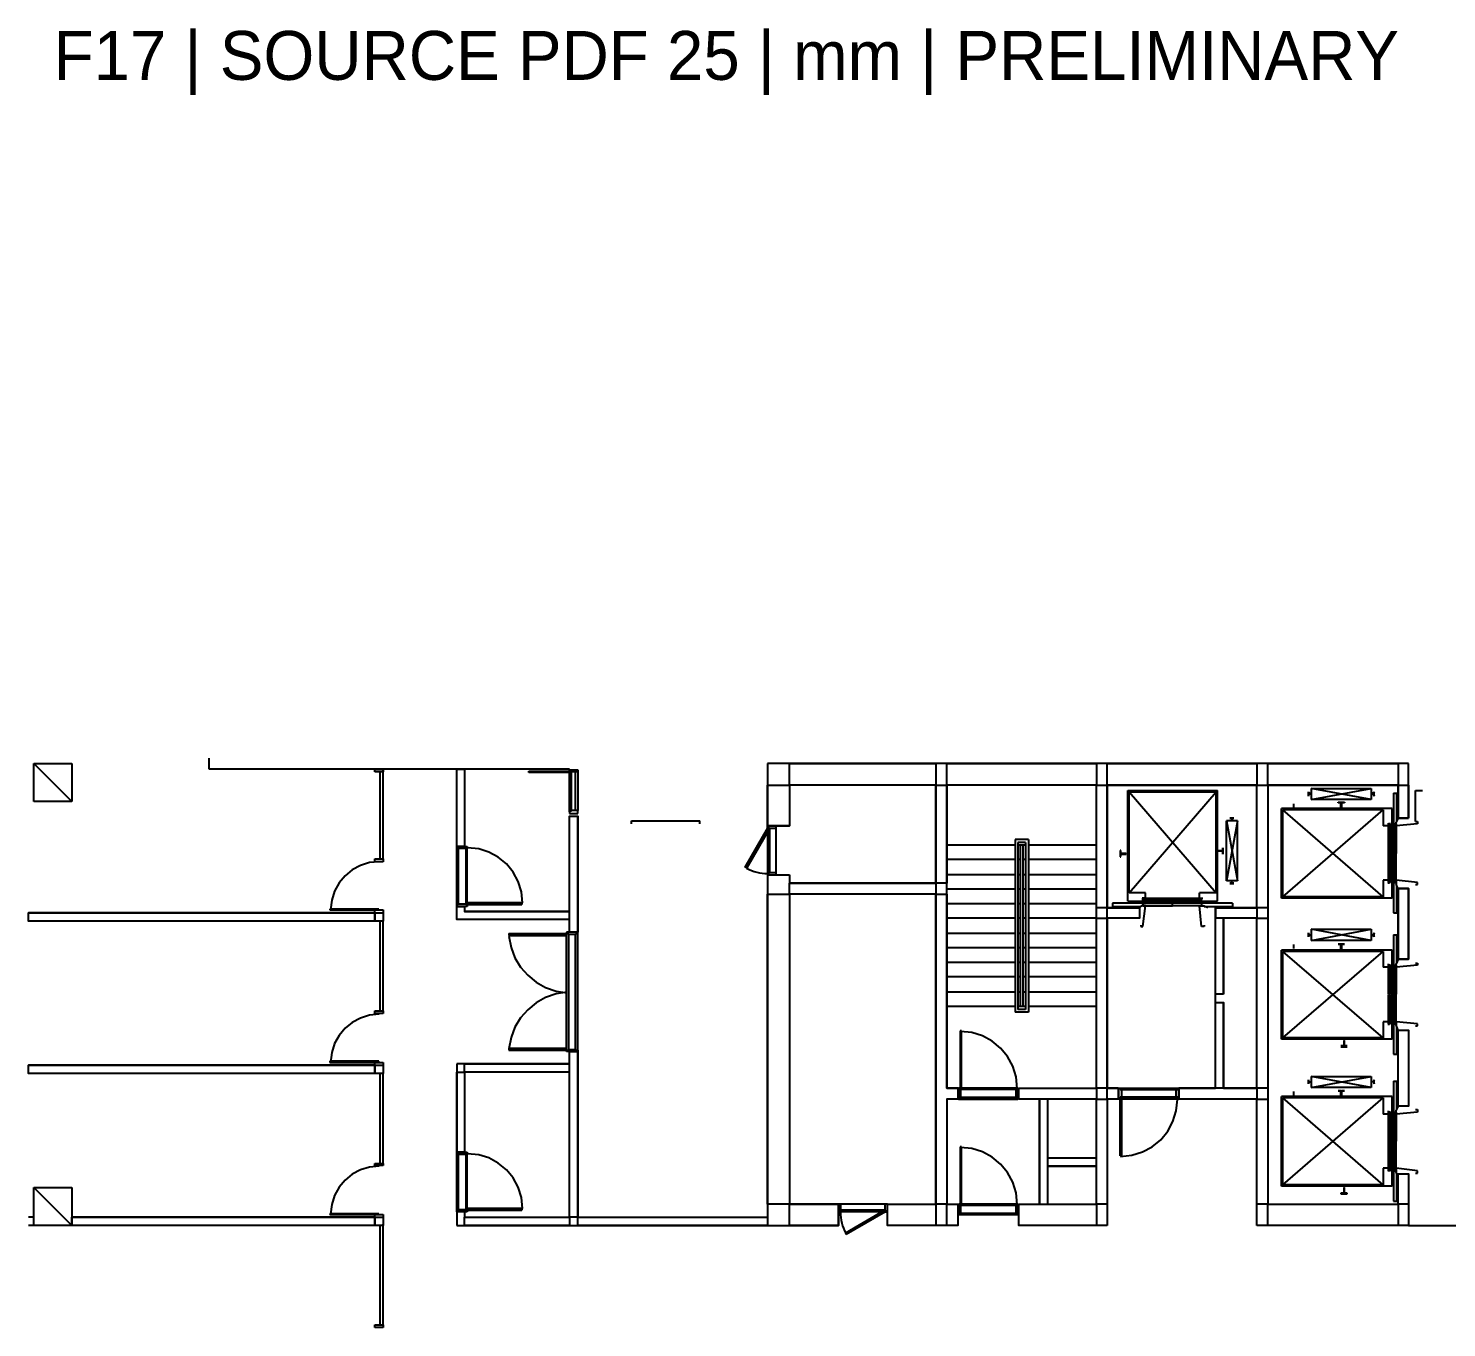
# Model space of a CAD drawing. Header units: millimetres. Extents: x -1062 to 473405, y -148599 to 38948.
# Drawn here: x 209535 to 235621, y -134957 to -111052 of the extents above; entities that cross this region are included whole.
import ezdxf

# ---------------------------------------------------------------- set-up
doc = ezdxf.new("R2010")
doc.units = ezdxf.units.MM
for name, color, linetype in [('COLUMN', 1, 'Continuous'), ('CORE_REF', 8, 'Continuous'), ('DOOR', 3, 'Continuous'), ('TITLE', 2, 'Continuous'), ('WALL', 7, 'Continuous'), ('WINDOW', 4, 'Continuous')]:
    doc.layers.add(name, color=color, linetype=linetype)

msp = doc.modelspace()

# ---------------------------------------------------------------- linework, layer by layer
at = {"layer": 'COLUMN'}
for p, q in [((210334.3, -125279), (209636.1, -124580.5)), ((209636.1, -124580.5), (210334.3, -124580.5)), ((209636.1, -125279), (209636.1, -124580.5)), ((210334.3, -124580.5), (210334.3, -125279)), ((210334.3, -125279), (209636.1, -125279)), ((210334.3, -133077.6), (209636.1, -132379.1)), ((209636.1, -132379.1), (210334.3, -132379.1)), ((209636.1, -133077.6), (209636.1, -132379.1)), ((210334.3, -132379.1), (210334.3, -133077.6)), ((210334.3, -133077.6), (209636.1, -133077.6))]:
    msp.add_line(p, q, dxfattribs=at)
at = {"layer": 'CORE_REF'}
for p, q in [((229754.9, -127108), (229754.9, -125075.8)), ((229754.9, -125075.8), (231405, -125075.8)), ((229780.3, -126955.6), (229780.3, -125101.2)), ((229780.3, -125101.2), (231379.6, -125101.2)), ((229780.3, -126955.6), (231379.6, -125101.2)), ((229780.3, -125101.2), (231379.6, -126955.6)), ((231379.6, -126955.6), (231379.6, -125101.2)), ((231405, -127108), (231405, -125075.8)), ((233080.5, -125177.4), (233080.5, -125101.2)), ((233080.5, -125101.2), (233080.5, -125126.6)), ((233080.5, -125126.6), (233093.2, -125126.6)), ((233093.2, -125139.3), (233080.5, -125139.3)), ((233080.5, -125139.3), (233080.5, -125177.4)), ((233105.9, -125126.6), (233093.2, -125126.6)), ((233105.9, -125139.3), (233093.2, -125139.3)), ((233105.9, -125126.6), (233131.3, -125126.6)), ((233131.3, -125139.3), (233105.9, -125139.3)), ((233131.3, -125037.7), (233131.3, -125240.9)), ((234235.6, -125240.9), (233131.3, -125037.7)), ((233131.3, -125037.7), (234235.6, -125037.7)), ((233131.3, -125240.9), (234235.6, -125037.7)), ((233131.3, -125126.6), (233131.3, -125139.3)), ((234235.6, -125037.7), (234235.6, -125240.9)), ((234261, -125126.6), (234235.6, -125126.6)), ((234235.6, -125126.6), (234235.6, -125139.3)), ((234235.6, -125139.3), (234261, -125139.3)), ((234273.7, -125126.6), (234261, -125126.6)), ((234261, -125139.3), (234273.7, -125139.3)), ((234286.4, -125101.2), (234273.7, -125126.6)), ((234273.7, -125139.3), (234286.4, -125177.4)), ((234286.4, -125177.4), (234286.4, -125101.2)), ((234641.8, -125126.6), (234641.8, -127323.9)), ((234641.8, -125126.6), (234730.6, -125126.6)), ((234705.3, -125634.7), (234705.3, -125126.6)), ((234616.4, -125406.1), (232585.5, -125406.1)), ((232585.5, -127057.2), (232585.5, -125406.1)), ((234451.4, -125431.5), (232610.9, -125431.5)), ((232610.9, -127031.8), (232610.9, -125431.5)), ((234451.4, -127031.8), (232610.9, -125431.5)), ((232610.9, -127031.8), (234451.4, -125431.5)), ((232801.3, -125317.1), (232801.3, -125393.3)), ((234235.6, -125240.9), (233131.3, -125240.9)), ((233626.3, -125304.4), (233626.3, -125291.7)), ((233626.3, -125291.7), (233740.6, -125291.7)), ((233677.1, -125304.4), (233626.3, -125304.4)), ((233677.1, -125342.5), (233677.1, -125304.4)), ((233677.1, -125406.1), (233677.1, -125342.5)), ((233689.8, -125406.1), (233677.1, -125406.1)), ((233740.6, -125304.4), (233689.8, -125304.4)), ((233689.8, -125304.4), (233689.8, -125342.5)), ((233689.8, -125342.5), (233689.8, -125406.1)), ((233740.6, -125291.7), (233740.6, -125304.4)), ((234451.4, -125431.5), (234451.4, -125723.6)), ((234616.4, -127057.2), (234616.4, -125406.1)), ((231773.1, -125634.7), (231570, -125634.7)), ((231570, -126739.7), (231570, -125634.7)), ((231773.1, -125634.7), (231570, -126739.7)), ((231570, -125634.7), (231773.1, -126739.7)), ((231633.5, -125583.9), (231709.6, -125583.9)), ((231671.6, -125583.9), (231633.5, -125583.9)), ((231671.6, -125583.9), (231671.6, -125609.3)), ((231684.3, -125583.9), (231671.6, -125583.9)), ((231671.6, -125609.3), (231671.6, -125634.7)), ((231709.6, -125583.9), (231684.3, -125583.9)), ((231773.1, -126739.7), (231773.1, -125634.7)), ((234552.9, -125723.6), (234451.4, -125723.6)), ((234552.9, -125723.6), (234552.9, -125672.8)), ((234552.9, -126231.6), (234552.9, -125685.5)), ((234591, -125685.5), (234552.9, -125685.5)), ((234591, -126231.6), (234591, -125685.5)), ((234654.5, -125685.5), (234654.5, -126231.6)), ((234654.5, -125685.5), (234692.6, -125685.5)), ((234730.6, -125583.9), (234692.6, -125660.1)), ((234692.6, -125723.6), (234692.6, -125660.1)), ((234692.6, -125660.1), (234705.3, -125660.1)), ((234692.6, -125685.5), (234692.6, -126231.6)), ((235086, -125685.5), (234692.6, -125723.6)), ((235048, -125647.4), (235086, -125647.4)), ((235086, -125647.4), (235086, -125685.5)), ((227927.1, -125977.6), (227685.9, -125977.6)), ((227685.9, -125977.6), (227685.9, -129152.9)), ((227927.1, -125977.6), (227927.1, -129152.9)), ((227685.9, -126079.2), (226429.3, -126079.2)), ((227876.3, -126028.4), (227736.7, -126028.4)), ((227736.7, -126028.4), (227736.7, -129102.1)), ((227876.3, -126079.2), (227736.7, -126079.2)), ((227774.7, -126079.2), (227774.7, -129051.3)), ((227825.5, -126079.2), (227825.5, -129051.3)), ((227876.3, -126079.2), (227863.6, -126079.2)), ((227876.3, -126028.4), (227876.3, -129102.1)), ((229183.7, -126079.2), (227927.1, -126079.2)), ((229628, -126180.8), (229615.3, -126180.8)), ((229615.3, -126180.8), (229615.3, -126295.1)), ((229628, -126231.6), (229628, -126180.8)), ((229640.7, -126231.6), (229628, -126231.6)), ((229628, -126282.4), (229628, -126244.3)), ((229628, -126244.3), (229640.7, -126244.3)), ((229691.4, -126231.6), (229640.7, -126231.6)), ((229640.7, -126244.3), (229691.4, -126244.3)), ((229729.5, -126231.6), (229691.4, -126231.6)), ((229691.4, -126244.3), (229729.5, -126244.3)), ((229729.5, -126244.3), (229729.5, -126231.6)), ((231392.3, -126193.5), (231392.3, -126180.8)), ((231392.3, -126180.8), (231430.4, -126180.8)), ((231430.4, -126193.5), (231392.3, -126193.5)), ((231430.4, -126180.8), (231455.8, -126180.8)), ((231455.8, -126193.5), (231430.4, -126193.5)), ((231455.8, -126180.8), (231468.5, -126180.8)), ((231468.5, -126193.5), (231455.8, -126193.5)), ((231468.5, -126180.8), (231493.9, -126180.8)), ((231493.9, -126193.5), (231468.5, -126193.5)), ((231493.9, -126180.8), (231506.6, -126180.8)), ((231506.6, -126193.5), (231493.9, -126193.5)), ((231506.6, -126180.8), (231506.6, -126130)), ((231506.6, -126130), (231506.6, -126244.3)), ((231506.6, -126244.3), (231506.6, -126193.5)), ((234552.9, -126765.1), (234552.9, -126231.6)), ((234591, -126231.6), (234552.9, -126231.6)), ((234591, -126765.1), (234591, -126231.6)), ((234654.5, -126765.1), (234654.5, -126231.6)), ((234692.6, -126231.6), (234654.5, -126231.6)), ((234692.6, -126765.1), (234692.6, -126231.6)), ((227685.9, -126345.9), (226429.3, -126345.9)), ((227774.7, -126345.9), (227736.7, -126345.9)), ((227876.3, -126345.9), (227825.5, -126345.9)), ((229183.7, -126345.9), (227927.1, -126345.9)), ((229615.3, -126295.1), (229628, -126295.1)), ((227685.9, -126625.4), (226429.3, -126625.4)), ((227774.7, -126625.4), (227736.7, -126625.4)), ((227876.3, -126625.4), (227825.5, -126625.4)), ((229183.7, -126625.4), (227927.1, -126625.4)), ((231773.1, -126739.7), (231570, -126739.7)), ((231671.6, -126777.8), (231633.5, -126777.8)), ((231671.6, -126765.1), (231671.6, -126739.7)), ((231671.6, -126777.8), (231671.6, -126765.1)), ((231684.3, -126777.8), (231671.6, -126777.8)), ((231709.6, -126777.8), (231684.3, -126777.8)), ((234451.4, -126727), (234451.4, -127031.8)), ((234552.9, -126727), (234451.4, -126727)), ((234552.9, -126727), (234552.9, -126790.5)), ((234591, -126765.1), (234552.9, -126765.1)), ((234654.5, -126765.1), (234692.6, -126765.1)), ((235086, -126765.1), (234692.6, -126727)), ((234692.6, -126727), (234692.6, -126803.2)), ((235086, -126803.2), (235086, -126765.1)), ((227685.9, -126892.1), (226429.3, -126892.1)), ((227774.7, -126892.1), (227736.7, -126892.1)), ((227876.3, -126892.1), (227825.5, -126892.1)), ((229183.7, -126892.1), (227927.1, -126892.1)), ((230084.9, -126955.6), (229780.3, -126955.6)), ((230084.9, -127057.2), (230084.9, -126955.6)), ((231379.6, -126955.6), (231075, -126955.6)), ((231075, -127057.2), (231075, -126955.6)), ((231709.6, -126790.5), (231633.5, -126790.5)), ((234451.4, -127031.8), (232610.9, -127031.8)), ((234692.6, -126803.2), (234705.3, -126803.2)), ((234730.6, -126879.4), (234692.6, -126803.2)), ((234705.3, -127323.9), (234705.3, -126815.9)), ((235048, -126803.2), (235086, -126803.2)), ((227685.9, -127158.8), (226429.3, -127158.8)), ((227774.7, -127158.8), (227736.7, -127158.8)), ((227876.3, -127158.8), (227825.5, -127158.8)), ((229183.7, -127158.8), (227927.1, -127158.8)), ((231684.3, -127146.1), (229475.6, -127146.1)), ((229475.6, -127146.1), (229475.6, -127235)), ((229475.6, -127209.6), (229996.1, -127209.6)), ((229754.9, -127108), (231405, -127108)), ((229932.6, -127235), (230008.8, -127196.9)), ((230084.9, -127196.9), (230008.8, -127196.9)), ((230008.8, -127196.9), (230008.8, -127209.6)), ((230084.9, -127057.2), (230021.4, -127057.2)), ((230034.1, -127057.2), (230580, -127057.2)), ((230034.1, -127095.3), (230034.1, -127057.2)), ((230034.1, -127095.3), (230580, -127095.3)), ((230034.1, -127146.1), (230580, -127146.1)), ((230034.1, -127146.1), (230034.1, -127196.9)), ((230034.1, -127196.9), (230580, -127196.9)), ((230034.1, -127578), (230084.9, -127196.9)), ((230580, -127057.2), (231113.1, -127057.2)), ((230580, -127095.3), (230580, -127057.2)), ((230580, -127095.3), (231113.1, -127095.3)), ((231113.1, -127146.1), (230580, -127146.1)), ((230580, -127196.9), (230580, -127146.1)), ((231113.1, -127196.9), (230580, -127196.9)), ((231075, -127057.2), (231138.5, -127057.2)), ((231113.1, -127578), (231075, -127196.9)), ((231075, -127196.9), (231151.1, -127196.9)), ((231113.1, -127095.3), (231113.1, -127057.2)), ((231113.1, -127146.1), (231113.1, -127196.9)), ((231151.1, -127196.9), (231151.1, -127209.6)), ((231227.3, -127235), (231151.1, -127196.9)), ((231163.8, -127209.6), (231684.3, -127209.6)), ((231684.3, -127146.1), (231684.3, -127235)), ((234616.4, -127057.2), (232585.5, -127057.2)), ((227685.9, -127425.6), (226429.3, -127425.6)), ((227774.7, -127425.6), (227736.7, -127425.6)), ((227876.3, -127425.6), (227825.5, -127425.6)), ((229183.7, -127425.6), (227927.1, -127425.6)), ((229996.1, -127552.6), (229996.1, -127578)), ((231163.8, -127552.6), (231163.8, -127578)), ((234641.8, -127323.9), (234730.6, -127323.9)), ((227685.9, -127705), (226429.3, -127705)), ((227774.7, -127705), (227736.7, -127705)), ((227876.3, -127705), (227825.5, -127705)), ((229183.7, -127705), (227927.1, -127705)), ((229996.1, -127578), (230034.1, -127578)), ((231163.8, -127578), (231113.1, -127578)), ((233080.5, -127768.5), (233080.5, -127692.3)), ((233080.5, -127692.3), (233080.5, -127730.4)), ((233080.5, -127730.4), (233093.2, -127730.4)), ((233093.2, -127743.1), (233080.5, -127743.1)), ((233080.5, -127743.1), (233080.5, -127768.5)), ((233105.9, -127730.4), (233093.2, -127730.4)), ((233105.9, -127743.1), (233093.2, -127743.1)), ((233105.9, -127730.4), (233131.3, -127730.4)), ((233131.3, -127743.1), (233105.9, -127743.1)), ((233131.3, -127628.8), (233131.3, -127832)), ((234235.6, -127832), (233131.3, -127628.8)), ((233131.3, -127628.8), (234235.6, -127628.8)), ((233131.3, -127832), (234235.6, -127628.8)), ((233131.3, -127730.4), (233131.3, -127743.1)), ((234235.6, -127628.8), (234235.6, -127832)), ((234261, -127730.4), (234235.6, -127730.4)), ((234235.6, -127730.4), (234235.6, -127743.1)), ((234235.6, -127743.1), (234261, -127743.1)), ((234273.7, -127730.4), (234261, -127730.4)), ((234261, -127743.1), (234273.7, -127743.1)), ((234286.4, -127692.3), (234273.7, -127730.4)), ((234273.7, -127743.1), (234286.4, -127768.5)), ((234286.4, -127768.5), (234286.4, -127692.3)), ((234641.8, -127730.4), (234641.8, -129927.7)), ((234641.8, -127730.4), (234730.6, -127730.4)), ((234705.3, -128238.4), (234705.3, -127730.4)), ((227685.9, -127971.7), (226429.3, -127971.7)), ((227774.7, -127971.7), (227736.7, -127971.7)), ((227876.3, -127971.7), (227825.5, -127971.7)), ((229183.7, -127971.7), (227927.1, -127971.7)), ((234616.4, -128009.8), (232585.5, -128009.8)), ((232585.5, -129648.3), (232585.5, -128009.8)), ((234451.4, -128035.2), (232610.9, -128035.2)), ((232610.9, -129622.9), (232610.9, -128035.2)), ((234451.4, -129622.9), (232610.9, -128035.2)), ((232610.9, -129622.9), (234451.4, -128035.2)), ((232801.3, -127908.2), (232801.3, -127984.4)), ((234235.6, -127832), (233131.3, -127832)), ((233626.3, -127895.5), (233740.6, -127895.5)), ((233677.1, -127908.2), (233626.3, -127908.2)), ((233677.1, -127946.3), (233677.1, -127908.2)), ((233677.1, -128009.8), (233677.1, -127946.3)), ((233689.8, -128009.8), (233677.1, -128009.8)), ((233740.6, -127908.2), (233689.8, -127908.2)), ((233689.8, -127908.2), (233689.8, -127946.3)), ((233689.8, -127946.3), (233689.8, -128009.8)), ((234451.4, -128035.2), (234451.4, -128327.3)), ((234616.4, -129648.3), (234616.4, -128009.8)), ((227685.9, -128238.4), (226429.3, -128238.4)), ((227774.7, -128238.4), (227736.7, -128238.4)), ((227876.3, -128238.4), (227825.5, -128238.4)), ((229183.7, -128238.4), (227927.1, -128238.4)), ((234552.9, -128327.3), (234451.4, -128327.3)), ((234552.9, -128327.3), (234552.9, -128263.8)), ((234552.9, -128822.7), (234552.9, -128289.2)), ((234591, -128289.2), (234552.9, -128289.2)), ((234591, -128822.7), (234591, -128289.2)), ((234654.5, -128289.2), (234654.5, -128822.7)), ((234654.5, -128289.2), (234692.6, -128289.2)), ((234730.6, -128174.9), (234692.6, -128263.8)), ((234692.6, -128327.3), (234692.6, -128263.8)), ((234692.6, -128263.8), (234705.3, -128263.8)), ((234692.6, -128289.2), (234692.6, -128822.7)), ((235086, -128289.2), (234692.6, -128327.3)), ((235048, -128251.1), (235086, -128251.1)), ((235086, -128251.1), (235086, -128289.2)), ((227685.9, -128505.2), (226429.3, -128505.2)), ((227774.7, -128505.2), (227736.7, -128505.2)), ((227876.3, -128505.2), (227825.5, -128505.2)), ((229183.7, -128505.2), (227927.1, -128505.2)), ((227685.9, -128784.6), (226429.3, -128784.6)), ((227774.7, -128784.6), (227736.7, -128784.6)), ((227876.3, -128784.6), (227825.5, -128784.6)), ((229183.7, -128784.6), (227927.1, -128784.6)), ((234552.9, -128822.7), (234591, -128822.7)), ((234552.9, -129368.9), (234552.9, -128835.4)), ((234552.9, -128835.4), (234591, -128835.4)), ((234591, -129368.9), (234591, -128835.4)), ((234654.5, -129368.9), (234654.5, -128822.7)), ((234692.6, -128822.7), (234654.5, -128822.7)), ((234692.6, -129368.9), (234692.6, -128822.7)), ((227685.9, -129051.3), (226429.3, -129051.3)), ((227774.7, -129051.3), (227736.7, -129051.3)), ((227876.3, -129102.1), (227736.7, -129102.1)), ((227876.3, -129051.3), (227774.7, -129051.3)), ((227876.3, -129051.3), (227863.6, -129051.3)), ((229183.7, -129051.3), (227927.1, -129051.3)), ((227927.1, -129152.9), (227685.9, -129152.9)), ((234451.4, -129330.8), (234451.4, -129622.9)), ((234552.9, -129330.8), (234451.4, -129330.8)), ((234552.9, -129330.8), (234552.9, -129394.3)), ((234591, -129368.9), (234552.9, -129368.9)), ((234654.5, -129368.9), (234692.6, -129368.9)), ((235086, -129368.9), (234692.6, -129330.8)), ((234692.6, -129330.8), (234692.6, -129394.3)), ((235086, -129407), (235086, -129368.9)), ((234616.4, -129648.3), (232585.5, -129648.3)), ((234451.4, -129622.9), (232610.9, -129622.9)), ((234692.6, -129394.3), (234705.3, -129394.3)), ((234730.6, -129483.2), (234692.6, -129394.3)), ((234705.3, -129927.7), (234705.3, -129419.7)), ((235048, -129407), (235086, -129407)), ((233727.9, -129775.3), (233677.1, -129775.3)), ((233677.1, -129788), (233791.3, -129788)), ((233740.6, -129673.7), (233727.9, -129673.7)), ((233727.9, -129673.7), (233727.9, -129737.2)), ((233727.9, -129737.2), (233727.9, -129775.3)), ((233740.6, -129737.2), (233740.6, -129673.7)), ((233740.6, -129775.3), (233740.6, -129737.2)), ((233791.3, -129775.3), (233740.6, -129775.3)), ((234641.8, -129927.7), (234730.6, -129927.7)), ((233080.5, -130473.9), (233080.5, -130397.7)), ((233080.5, -130397.7), (233080.5, -130423.1)), ((233080.5, -130423.1), (233093.2, -130435.8)), ((233131.3, -130334.2), (233131.3, -130537.4)), ((234235.6, -130537.4), (233131.3, -130334.2)), ((233131.3, -130334.2), (234235.6, -130334.2)), ((233131.3, -130537.4), (234235.6, -130334.2)), ((234235.6, -130334.2), (234235.6, -130537.4)), ((234286.4, -130397.7), (234273.7, -130423.1)), ((234273.7, -130423.1), (234273.7, -130435.8)), ((234286.4, -130473.9), (234286.4, -130397.7)), ((234641.8, -130423.1), (234641.8, -132633.1)), ((234641.8, -130423.1), (234730.6, -130423.1)), ((234705.3, -130943.8), (234705.3, -130423.1)), ((232801.3, -130613.6), (232801.3, -130689.8)), ((233093.2, -130435.8), (233080.5, -130435.8)), ((233080.5, -130435.8), (233080.5, -130473.9)), ((233093.2, -130435.8), (233105.9, -130435.8)), ((233105.9, -130435.8), (233131.3, -130435.8)), ((234235.6, -130537.4), (233131.3, -130537.4)), ((233677.1, -130600.9), (233626.3, -130600.9)), ((233626.3, -130600.9), (233740.6, -130600.9)), ((233677.1, -130613.6), (233677.1, -130600.9)), ((233677.1, -130639), (233677.1, -130613.6)), ((233677.1, -130651.7), (233677.1, -130639)), ((233677.1, -130702.5), (233677.1, -130651.7)), ((233740.6, -130600.9), (233689.8, -130600.9)), ((233689.8, -130600.9), (233689.8, -130613.6)), ((233689.8, -130613.6), (233689.8, -130639)), ((233689.8, -130639), (233689.8, -130651.7)), ((233689.8, -130651.7), (233689.8, -130702.5)), ((234261, -130435.8), (234235.6, -130435.8)), ((234273.7, -130435.8), (234261, -130435.8)), ((234273.7, -130435.8), (234286.4, -130473.9)), ((234616.4, -130702.5), (232585.5, -130702.5)), ((232585.5, -132353.7), (232585.5, -130702.5)), ((234451.4, -130727.9), (232610.9, -130727.9)), ((232610.9, -132328.3), (232610.9, -130727.9)), ((234451.4, -132328.3), (232610.9, -130727.9)), ((232610.9, -132328.3), (234451.4, -130727.9)), ((233677.1, -130715.2), (233677.1, -130702.5)), ((233689.8, -130715.2), (233677.1, -130715.2)), ((233689.8, -130702.5), (233689.8, -130715.2)), ((234451.4, -130727.9), (234451.4, -131032.7)), ((234616.4, -132353.7), (234616.4, -130702.5)), ((234730.6, -130880.3), (234692.6, -130956.5)), ((235048, -130943.8), (235086, -130943.8)), ((235086, -130943.8), (235086, -130994.6)), ((234552.9, -131032.7), (234451.4, -131032.7)), ((234552.9, -131032.7), (234552.9, -130969.2)), ((234552.9, -131528.1), (234552.9, -130994.6)), ((234591, -130994.6), (234552.9, -130994.6)), ((234591, -131528.1), (234591, -130994.6)), ((234654.5, -130994.6), (234654.5, -131528.1)), ((234654.5, -130994.6), (234692.6, -130994.6)), ((234692.6, -131032.7), (234692.6, -130956.5)), ((234692.6, -130956.5), (234705.3, -130956.5)), ((234692.6, -130994.6), (234692.6, -131528.1)), ((235086, -130994.6), (234692.6, -131032.7)), ((234552.9, -132074.2), (234552.9, -131528.1)), ((234591, -131528.1), (234552.9, -131528.1)), ((234591, -132074.2), (234591, -131528.1)), ((234654.5, -132074.2), (234654.5, -131528.1)), ((234692.6, -131528.1), (234654.5, -131528.1)), ((234692.6, -132074.2), (234692.6, -131528.1)), ((234451.4, -132023.4), (234451.4, -132328.3)), ((234552.9, -132023.4), (234451.4, -132023.4)), ((234552.9, -132023.4), (234552.9, -132086.9)), ((234591, -132074.2), (234552.9, -132074.2)), ((234654.5, -132074.2), (234692.6, -132074.2)), ((235086, -132074.2), (234692.6, -132023.4)), ((234692.6, -132023.4), (234692.6, -132099.6)), ((234692.6, -132099.6), (234705.3, -132099.6)), ((234730.6, -132175.8), (234692.6, -132099.6)), ((234705.3, -132633.1), (234705.3, -132125)), ((235048, -132112.3), (235086, -132112.3)), ((235086, -132112.3), (235086, -132074.2)), ((234616.4, -132353.7), (232585.5, -132353.7)), ((234451.4, -132328.3), (232610.9, -132328.3)), ((233727.9, -132480.7), (233677.1, -132480.7)), ((233677.1, -132480.7), (233677.1, -132493.4)), ((233677.1, -132493.4), (233791.3, -132493.4)), ((233740.6, -132379.1), (233727.9, -132379.1)), ((233727.9, -132379.1), (233727.9, -132442.6)), ((233727.9, -132442.6), (233727.9, -132468)), ((233727.9, -132468), (233727.9, -132480.7)), ((233740.6, -132442.6), (233740.6, -132379.1)), ((233740.6, -132468), (233740.6, -132442.6)), ((233740.6, -132480.7), (233740.6, -132468)), ((233791.3, -132480.7), (233740.6, -132480.7)), ((233791.3, -132493.4), (233791.3, -132480.7)), ((234641.8, -132633.1), (234730.6, -132633.1))]:
    msp.add_line(p, q, dxfattribs=at)
at = {"layer": 'DOOR'}
for p, q in [((218737.2, -124720.2), (219486.1, -124720.2)), ((218737.2, -124745.6), (218737.2, -124720.2)), ((219486.1, -124745.6), (218737.2, -124745.6)), ((219486.1, -124720.2), (219486.1, -124694.8)), ((219486.1, -124694.8), (219638.4, -124694.8)), ((219486.1, -124720.2), (219486.1, -124745.6)), ((219524.1, -124720.2), (219486.1, -124720.2)), ((219486.1, -125469.6), (219486.1, -124745.6)), ((219524.1, -124732.9), (219524.1, -124720.2)), ((219524.1, -125444.2), (219524.1, -124732.9)), ((219638.4, -124732.9), (219524.1, -124732.9)), ((219600.3, -125444.2), (219600.3, -124732.9)), ((219638.4, -124694.8), (219638.4, -124732.9)), ((219638.4, -124720.2), (219638.4, -125444.2)), ((219486.1, -125456.9), (219486.1, -125495)), ((219524.1, -125456.9), (219486.1, -125456.9)), ((219638.4, -125444.2), (219524.1, -125444.2)), ((219524.1, -125444.2), (219524.1, -125456.9)), ((219638.4, -125495), (219638.4, -125444.2)), ((219486.1, -125495), (219638.4, -125495)), ((223129, -125723.6), (223281.3, -125723.6)), ((223129, -125761.7), (223129, -125723.6)), ((223281.3, -125723.6), (223281.3, -125774.4)), ((223129, -125761.7), (222710.2, -126485.7)), ((223167.1, -125774.4), (222748.2, -126498.4)), ((223167.1, -125761.7), (223129, -125761.7)), ((223129, -125761.7), (223167.1, -125774.4)), ((223129, -125761.7), (223129, -126600)), ((223167.1, -125774.4), (223167.1, -125761.7)), ((223281.3, -125774.4), (223167.1, -125774.4)), ((223167.1, -125774.4), (223167.1, -126600)), ((223281.3, -125774.4), (223281.3, -126587.3)), ((217417.1, -126130), (217417.1, -126104.6)), ((217417.1, -126104.6), (217607.5, -126104.6)), ((217442.5, -126130), (217417.1, -126130)), ((217417.1, -127171.5), (217417.1, -126130)), ((217442.5, -126142.7), (217442.5, -126130)), ((217582.1, -126142.7), (217442.5, -126142.7)), ((217442.5, -126142.7), (217442.5, -127158.8)), ((217607.5, -126130), (217582.1, -126130)), ((217582.1, -126130), (217582.1, -126142.7)), ((217582.1, -126142.7), (217582.1, -127158.8)), ((217607.5, -126104.6), (217607.5, -126130)), ((217607.5, -127171.5), (217607.5, -126130)), ((217817.2, -126150.5), (217613.8, -126130)), ((218006.6, -126209.4), (217817.2, -126150.5)), ((218178, -126302.5), (218006.6, -126209.4)), ((215643.2, -126453.4), (215491.9, -126534.9)), ((215810.1, -126402), (215643.2, -126453.4)), ((215989.1, -126384.1), (215810.1, -126402)), ((215906.6, -126384.1), (215906.6, -126333.2)), ((215906.6, -126333.2), (216058.9, -126333.2)), ((216058.9, -126384.1), (215906.6, -126384.1)), ((216058.9, -126333.2), (216058.9, -126384.1)), ((218327.4, -126425.8), (218178, -126302.5)), ((218450.6, -126575.2), (218327.4, -126425.8)), ((222748.2, -126498.4), (222710.2, -126485.7)), ((222744.9, -126503.9), (222790, -126527.5)), ((215250.5, -126773.8), (215167.4, -126924.3)), ((215359.8, -126642.8), (215250.5, -126773.8)), ((215491.9, -126534.9), (215359.8, -126642.8)), ((218543.6, -126746.7), (218450.6, -126575.2)), ((218602.4, -126936.3), (218543.6, -126746.7)), ((222790, -126527.5), (222836.5, -126547.8)), ((222836.5, -126547.8), (222884.2, -126564.8)), ((222884.2, -126564.8), (222932.9, -126578.5)), ((222932.9, -126578.5), (222982.4, -126588.9)), ((222982.4, -126588.9), (223032.6, -126595.9)), ((223032.6, -126595.9), (223083.2, -126599.5)), ((223083.2, -126599.5), (223134.1, -126599.6)), ((223167.1, -126600), (223129, -126600)), ((223129, -126600), (223129, -126625.4)), ((223129, -126625.4), (223281.3, -126625.4)), ((223281.3, -126587.3), (223167.1, -126587.3)), ((223167.1, -126587.3), (223167.1, -126600)), ((223281.3, -126587.3), (223281.3, -126625.4)), ((215167.4, -126924.3), (215114.2, -127090.7)), ((218622.9, -127139.8), (218602.4, -126936.3)), ((215982.7, -127260.4), (215081.5, -127260.4)), ((215081.5, -127260.4), (215081.5, -127273.1)), ((215081.5, -127273.1), (215982.7, -127273.1)), ((215114.2, -127090.7), (215094.3, -127269.6)), ((215906.6, -127323.9), (215906.6, -127273.1)), ((215906.6, -127273.1), (216058.9, -127273.1)), ((215982.7, -127273.1), (215982.7, -127260.4)), ((216058.9, -127273.1), (216058.9, -127323.9)), ((217417.1, -127209.6), (217417.1, -127171.5)), ((217417.1, -127171.5), (217442.5, -127171.5)), ((217607.5, -127209.6), (217417.1, -127209.6)), ((217442.5, -127171.5), (217442.5, -127158.8)), ((217442.5, -127158.8), (217582.1, -127158.8)), ((217582.1, -127158.8), (217582.1, -127171.5)), ((217582.1, -127171.5), (217607.5, -127171.5)), ((217607.5, -127133.4), (218610.2, -127133.4)), ((217607.5, -127171.5), (217607.5, -127209.6)), ((217607.5, -127171.5), (218610.2, -127171.5)), ((218610.2, -127133.4), (218610.2, -127171.5)), ((218369.1, -127705), (219435.3, -127705)), ((218369.1, -127705), (218369.1, -127743.1)), ((218369.1, -127743.1), (219435.3, -127743.1)), ((218374.2, -127756.4), (218412.5, -127961.4)), ((219638.4, -127679.6), (219435.3, -127679.6)), ((219435.3, -127679.6), (219435.3, -127705)), ((219435.3, -127705), (219473.4, -127705)), ((219435.3, -129851.5), (219435.3, -127705)), ((219473.4, -127705), (219473.4, -127717.7)), ((219473.4, -127717.7), (219600.3, -127717.7)), ((219473.4, -129838.8), (219473.4, -127717.7)), ((219600.3, -127717.7), (219600.3, -127705)), ((219600.3, -127705), (219638.4, -127705)), ((219600.3, -129838.8), (219600.3, -127717.7)), ((219638.4, -127705), (219638.4, -127679.6)), ((219638.4, -129851.5), (219638.4, -127705)), ((218412.5, -127961.4), (218485.1, -128151.5)), ((218485.1, -128151.5), (218588.4, -128323.5)), ((218588.4, -128323.5), (218719.1, -128474)), ((218719.1, -128474), (218873.8, -128599.8)), ((218873.8, -128599.8), (219049.1, -128697.4)), ((219049.1, -128697.4), (219241.4, -128763.6)), ((219241.4, -128818.2), (219049.1, -128884.5)), ((219241.4, -128763.6), (219447.4, -128795.1)), ((219447.4, -128786.8), (219241.4, -128818.2)), ((218719.1, -129107.9), (218588.4, -129258.4)), ((218873.8, -128982.1), (218719.1, -129107.9)), ((219049.1, -128884.5), (218873.8, -128982.1)), ((215491.9, -129341.9), (215359.8, -129449.8)), ((215643.2, -129260.4), (215491.9, -129341.9)), ((215810.1, -129209), (215643.2, -129260.4)), ((215989.1, -129191), (215810.1, -129209)), ((215906.6, -129178.3), (215906.6, -129127.5)), ((215906.6, -129127.5), (216058.9, -129127.5)), ((216058.9, -129178.3), (215906.6, -129178.3)), ((216058.9, -129127.5), (216058.9, -129178.3)), ((218588.4, -129258.4), (218485.1, -129430.4)), ((215250.5, -129580.8), (215167.4, -129731.2)), ((215359.8, -129449.8), (215250.5, -129580.8)), ((218412.5, -129620.5), (218374.2, -129825.5)), ((218485.1, -129430.4), (218412.5, -129620.5)), ((226670.4, -129495.9), (226670.4, -130550.1)), ((226695.8, -129495.9), (226670.4, -129495.9)), ((226887.8, -129529.9), (226676.8, -129508.6)), ((226695.8, -130550.1), (226695.8, -129495.9)), ((227084.4, -129590.9), (226887.8, -129529.9)), ((227262.3, -129687.5), (227084.4, -129590.9)), ((215114.2, -129897.7), (215094.3, -130076.6)), ((215167.4, -129731.2), (215114.2, -129897.7)), ((218369.1, -129813.4), (219435.3, -129813.4)), ((218369.1, -129813.4), (218369.1, -129851.5)), ((218369.1, -129851.5), (219435.3, -129851.5)), ((219435.3, -129851.5), (219473.4, -129851.5)), ((219435.3, -129876.9), (219435.3, -129851.5)), ((219638.4, -129876.9), (219435.3, -129876.9)), ((219473.4, -129851.5), (219473.4, -129838.8)), ((219473.4, -129838.8), (219600.3, -129838.8)), ((219600.3, -129838.8), (219600.3, -129851.5)), ((219600.3, -129851.5), (219638.4, -129851.5)), ((219638.4, -129851.5), (219638.4, -129876.9)), ((227417.3, -129815.5), (227262.3, -129687.5)), ((227545.1, -129970.6), (227417.3, -129815.5)), ((215982.7, -130054.7), (215081.5, -130054.7)), ((215081.5, -130054.7), (215081.5, -130080.1)), ((215081.5, -130080.1), (215982.7, -130080.1)), ((215906.6, -130130.9), (215906.6, -130080.1)), ((215906.6, -130080.1), (216058.9, -130080.1)), ((215982.7, -130080.1), (215982.7, -130054.7)), ((216058.9, -130080.1), (216058.9, -130130.9)), ((227641.7, -130148.6), (227545.1, -129970.6)), ((227702.7, -130345.2), (227641.7, -130148.6)), ((227724, -130556.4), (227702.7, -130345.2)), ((226670.4, -130550.1), (226645.1, -130550.1)), ((226645.1, -130550.1), (226645.1, -130753.3)), ((226670.4, -130550.1), (226695.8, -130550.1)), ((226670.4, -130575.5), (226670.4, -130550.1)), ((226683.1, -130575.5), (226670.4, -130575.5)), ((226683.1, -130715.2), (226683.1, -130575.5)), ((227698.6, -130575.5), (226683.1, -130575.5)), ((227711.3, -130550.1), (226695.8, -130550.1)), ((227711.3, -130575.5), (227698.6, -130575.5)), ((227698.6, -130575.5), (227698.6, -130715.2)), ((227736.7, -130550.1), (227711.3, -130550.1)), ((227711.3, -130550.1), (227711.3, -130575.5)), ((227736.7, -130753.3), (227736.7, -130550.1)), ((229589.9, -130753.3), (229589.9, -130550.1)), ((229589.9, -130550.1), (229615.3, -130550.1)), ((229615.3, -130550.1), (229615.3, -130575.5)), ((229615.3, -130550.1), (230668.8, -130550.1)), ((229615.3, -130575.5), (229640.7, -130575.5)), ((229640.7, -130575.5), (229640.7, -130715.2)), ((229640.7, -130575.5), (230643.4, -130575.5)), ((230643.4, -130715.2), (230643.4, -130575.5)), ((230643.4, -130575.5), (230668.8, -130575.5)), ((230668.8, -130575.5), (230668.8, -130550.1)), ((230668.8, -130550.1), (230694.2, -130550.1)), ((226645.1, -130753.3), (226670.4, -130753.3)), ((226670.4, -130753.3), (226670.4, -130715.2)), ((226670.4, -130715.2), (226683.1, -130715.2)), ((226670.4, -130753.3), (227711.3, -130753.3)), ((226683.1, -130715.2), (227698.6, -130715.2)), ((227698.6, -130715.2), (227711.3, -130715.2)), ((227711.3, -130715.2), (227711.3, -130753.3)), ((227711.3, -130753.3), (227736.7, -130753.3)), ((229615.3, -130753.3), (229589.9, -130753.3)), ((229640.7, -130715.2), (229615.3, -130715.2)), ((229615.3, -130715.2), (229615.3, -130753.3)), ((229615.3, -131794.8), (229615.3, -130753.3)), ((229615.3, -130753.3), (229640.7, -130753.3)), ((230643.4, -130715.2), (229640.7, -130715.2)), ((229640.7, -130753.3), (229640.7, -131794.8)), ((230668.8, -130753.3), (229640.7, -130753.3)), ((230668.8, -130715.2), (230643.4, -130715.2)), ((230647.5, -130970.8), (230668.8, -130759.6)), ((230668.8, -130753.3), (230668.8, -130715.2)), ((230694.2, -130753.3), (230668.8, -130753.3)), ((230490, -131345.5), (230586.5, -131167.5)), ((230586.5, -131167.5), (230647.5, -130970.8)), ((230362.1, -131500.6), (230490, -131345.5)), ((217417.1, -131756.7), (217417.1, -131731.3)), ((217417.1, -131731.3), (217607.5, -131731.3)), ((217607.5, -131731.3), (217607.5, -131756.7)), ((226670.4, -131629.7), (226670.4, -132683.9)), ((226695.8, -131629.7), (226670.4, -131629.7)), ((226887.8, -131663.7), (226676.8, -131642.4)), ((226695.8, -132683.9), (226695.8, -131629.7)), ((227084.4, -131724.7), (226887.8, -131663.7)), ((227262.3, -131821.3), (227084.4, -131724.7)), ((229832.7, -131786.2), (230029.2, -131725.2)), ((230029.2, -131725.2), (230207.1, -131628.5)), ((230207.1, -131628.5), (230362.1, -131500.6)), ((215989.1, -131985.3), (215810.1, -132003.3)), ((215906.6, -131972.6), (215906.6, -131934.5)), ((215906.6, -131934.5), (216058.9, -131934.5)), ((216058.9, -131972.6), (215906.6, -131972.6)), ((216058.9, -131934.5), (216058.9, -131972.6)), ((217442.5, -131756.7), (217417.1, -131756.7)), ((217417.1, -132798.2), (217417.1, -131756.7)), ((217442.5, -131769.4), (217442.5, -131756.7)), ((217582.1, -131769.4), (217442.5, -131769.4)), ((217442.5, -131769.4), (217442.5, -132785.5)), ((217607.5, -131756.7), (217582.1, -131756.7)), ((217582.1, -131756.7), (217582.1, -131769.4)), ((217582.1, -131769.4), (217582.1, -132785.5)), ((217607.5, -132798.2), (217607.5, -131756.7)), ((217817.2, -131777.2), (217613.8, -131756.7)), ((218006.6, -131836.1), (217817.2, -131777.2)), ((218178, -131929.1), (218006.6, -131836.1)), ((218327.4, -132052.5), (218178, -131929.1)), ((227417.3, -131949.3), (227262.3, -131821.3)), ((227545.1, -132104.4), (227417.3, -131949.3)), ((229640.7, -131794.8), (229615.3, -131794.8)), ((229621.6, -131807.5), (229832.7, -131786.2)), ((215359.8, -132244.1), (215250.5, -132375.1)), ((215491.9, -132136.2), (215359.8, -132244.1)), ((215643.2, -132054.7), (215491.9, -132136.2)), ((215810.1, -132003.3), (215643.2, -132054.7)), ((218450.6, -132201.9), (218327.4, -132052.5)), ((218543.6, -132373.4), (218450.6, -132201.9)), ((227641.7, -132282.4), (227545.1, -132104.4)), ((215250.5, -132375.1), (215167.4, -132525.5)), ((218602.4, -132563), (218543.6, -132373.4)), ((227702.7, -132479.1), (227641.7, -132282.4)), ((227724, -132690.2), (227702.7, -132479.1)), ((215114.2, -132692), (215094.3, -132870.9)), ((215167.4, -132525.5), (215114.2, -132692)), ((217607.5, -132760.1), (218610.2, -132760.1)), ((218622.9, -132766.5), (218602.4, -132563)), ((218610.2, -132760.1), (218610.2, -132798.2)), ((224436.4, -132823.6), (224436.4, -132683.9)), ((224474.5, -132683.9), (224436.4, -132683.9)), ((225286.9, -132683.9), (224474.5, -132683.9)), ((224474.5, -132683.9), (224474.5, -132798.2)), ((225337.6, -132683.9), (225286.9, -132683.9)), ((225286.9, -132683.9), (225286.9, -132798.2)), ((225337.6, -132823.6), (225337.6, -132683.9)), ((226670.4, -132683.9), (226645.1, -132683.9)), ((226645.1, -132683.9), (226645.1, -132874.4)), ((226670.4, -132683.9), (226695.8, -132683.9)), ((226670.4, -132709.3), (226670.4, -132683.9)), ((226683.1, -132709.3), (226670.4, -132709.3)), ((226683.1, -132849), (226683.1, -132709.3)), ((227698.6, -132709.3), (226683.1, -132709.3)), ((227711.3, -132683.9), (226695.8, -132683.9)), ((227711.3, -132709.3), (227698.6, -132709.3)), ((227698.6, -132709.3), (227698.6, -132849)), ((227736.7, -132683.9), (227711.3, -132683.9)), ((227711.3, -132683.9), (227711.3, -132709.3)), ((227736.7, -132874.4), (227736.7, -132683.9)), ((215982.7, -132861.7), (215081.5, -132861.7)), ((215081.5, -132861.7), (215081.5, -132874.4)), ((215081.5, -132874.4), (215982.7, -132874.4)), ((215906.6, -132925.2), (215906.6, -132874.4)), ((215906.6, -132874.4), (216058.9, -132874.4)), ((215982.7, -132874.4), (215982.7, -132861.7)), ((216058.9, -132874.4), (216058.9, -132925.2)), ((217417.1, -132823.6), (217417.1, -132798.2)), ((217417.1, -132798.2), (217442.5, -132798.2)), ((217607.5, -132823.6), (217417.1, -132823.6)), ((217442.5, -132798.2), (217442.5, -132785.5)), ((217442.5, -132785.5), (217582.1, -132785.5)), ((217582.1, -132785.5), (217582.1, -132798.2)), ((217582.1, -132798.2), (217607.5, -132798.2)), ((217607.5, -132798.2), (217607.5, -132823.6)), ((217607.5, -132798.2), (218610.2, -132798.2)), ((224461.8, -132823.6), (224436.4, -132823.6)), ((224474.5, -132798.2), (224461.8, -132798.2)), ((224461.8, -132798.2), (224461.8, -132823.6)), ((225286.9, -132798.2), (224461.8, -132798.2)), ((225299.6, -132823.6), (224461.8, -132823.6)), ((224474.9, -132831.2), (224475, -132882.2)), ((224475, -132882.2), (224478.6, -132932.8)), ((224478.6, -132932.8), (224485.6, -132983)), ((224485.6, -132983), (224495.9, -133032.6)), ((224495.9, -133032.6), (224509.7, -133081.3)), ((225286.9, -132798.2), (224563.4, -133217.4)), ((225299.6, -132823.6), (224576.1, -133242.8)), ((225286.9, -132798.2), (225299.6, -132798.2)), ((225299.6, -132823.6), (225286.9, -132798.2)), ((225299.6, -132798.2), (225299.6, -132823.6)), ((225299.6, -132823.6), (225337.6, -132823.6)), ((226645.1, -132874.4), (226670.4, -132874.4)), ((226670.4, -132874.4), (226670.4, -132849)), ((226670.4, -132849), (226683.1, -132849)), ((226670.4, -132874.4), (227711.3, -132874.4)), ((226683.1, -132849), (227698.6, -132849)), ((227698.6, -132849), (227711.3, -132849)), ((227711.3, -132849), (227711.3, -132874.4)), ((227711.3, -132874.4), (227736.7, -132874.4)), ((224509.7, -133081.3), (224526.7, -133129)), ((224526.7, -133129), (224547, -133175.5)), ((224547, -133175.5), (224570.5, -133220.7)), ((224563.4, -133217.4), (224576.1, -133242.8)), ((215906.6, -134957.4), (215906.6, -134906.6)), ((215906.6, -134906.6), (216058.9, -134906.6)), ((216058.9, -134957.4), (215906.6, -134957.4)), ((216058.9, -134906.6), (216058.9, -134957.4))]:
    msp.add_line(p, q, dxfattribs=at)
at = {"layer": 'WALL'}
for p, q in [((212860.2, -124682.1), (212860.2, -124478.9)), ((219486.1, -124682.1), (212860.2, -124682.1)), ((217417.1, -126104.6), (217417.1, -124682.1)), ((217556.7, -124682.1), (217556.7, -126104.6)), ((234921, -124580.5), (223129, -124580.5)), ((223129, -124580.5), (223129, -125723.6)), ((234921, -125583.9), (234921, -124580.5)), ((223535.2, -124974.2), (223535.2, -125723.6)), ((226226.2, -124974.2), (223535.2, -124974.2)), ((226226.2, -124974.2), (226226.2, -126777.8)), ((226429.3, -130550.1), (226429.3, -124974.2)), ((229183.7, -124974.2), (226429.3, -124974.2)), ((229183.7, -130550.1), (229183.7, -124974.2)), ((229374.1, -124974.2), (232128.5, -124974.2)), ((229374.1, -127235), (229374.1, -124974.2)), ((232128.5, -127235), (232128.5, -124974.2)), ((232331.6, -124974.2), (232331.6, -132683.9)), ((232331.6, -124974.2), (234730.6, -124974.2)), ((234730.6, -124974.2), (234730.6, -125583.9)), ((235048, -125647.4), (235048, -125075.8)), ((235048, -125075.8), (235174.9, -125075.8)), ((219486.1, -127679.6), (219486.1, -125545.8)), ((219638.4, -127679.6), (219638.4, -125545.8)), ((220628.5, -125634.7), (221885.1, -125634.7)), ((220628.5, -125685.5), (220628.5, -125634.7)), ((221885.1, -125685.5), (221885.1, -125634.7)), ((223129, -125723.6), (223535.2, -125723.6)), ((234730.6, -125583.9), (234921, -125583.9)), ((217556.7, -126104.6), (217417.1, -126104.6)), ((223129, -126625.4), (223129, -133077.6)), ((223129, -126625.4), (223535.2, -126625.4)), ((223535.2, -126625.4), (223535.2, -126777.8)), ((226226.2, -126777.8), (223535.2, -126777.8)), ((223535.2, -126981), (223535.2, -132683.9)), ((226226.2, -126981), (223535.2, -126981)), ((226226.2, -126981), (226226.2, -132683.9)), ((234921, -126879.4), (234730.6, -126879.4)), ((234730.6, -126879.4), (234730.6, -128174.9)), ((234921, -128174.9), (234921, -126879.4)), ((217417.1, -127451), (217417.1, -127209.6)), ((217556.7, -127209.6), (217417.1, -127209.6)), ((217556.7, -127209.6), (217556.7, -127298.5)), ((219486.1, -127298.5), (217556.7, -127298.5)), ((229970.7, -127235), (229374.1, -127235)), ((229970.7, -127235), (229970.7, -127425.6)), ((232128.5, -127235), (231366.9, -127235)), ((231366.9, -127235), (231366.9, -127425.6)), ((215906.6, -127323.9), (209534.6, -127323.9)), ((215906.6, -127476.4), (209534.6, -127476.4)), ((215906.6, -127476.4), (215906.6, -127323.9)), ((219486.1, -127451), (217417.1, -127451)), ((229970.7, -127425.6), (229374.1, -127425.6)), ((229374.1, -130550.1), (229374.1, -127425.6)), ((232128.5, -127425.6), (231366.9, -127425.6)), ((231366.9, -130550.1), (231366.9, -127425.6)), ((231519.3, -128822.7), (231519.3, -127425.6)), ((232128.5, -130550.1), (232128.5, -127425.6)), ((219638.4, -127679.6), (219486.1, -127679.6)), ((234730.6, -128174.9), (234921, -128174.9)), ((231519.3, -130550.1), (231519.3, -128975.1)), ((234730.6, -129483.2), (234921, -129483.2)), ((234730.6, -130880.3), (234730.6, -129483.2)), ((234921, -129483.2), (234921, -130880.3)), ((219486.1, -132925.2), (219486.1, -129876.9)), ((219638.4, -129876.9), (219486.1, -129876.9)), ((219638.4, -132925.2), (219638.4, -129876.9)), ((215906.6, -130130.9), (209534.6, -130130.9)), ((215906.6, -130283.4), (215906.6, -130130.9)), ((219486.1, -130105.5), (217417.1, -130105.5)), ((217417.1, -130105.5), (217417.1, -131731.3)), ((215906.6, -130283.4), (209534.6, -130283.4)), ((219486.1, -130257.9), (217556.7, -130257.9)), ((217556.7, -130257.9), (217556.7, -131731.3)), ((226632.4, -130550.1), (226429.3, -130550.1)), ((226632.4, -130550.1), (226632.4, -130753.3)), ((227749.4, -130550.1), (229183.7, -130550.1)), ((227749.4, -130753.3), (227749.4, -130550.1)), ((229577.2, -130550.1), (229374.1, -130550.1)), ((229577.2, -130550.1), (229577.2, -130753.3)), ((230694.2, -130550.1), (230694.2, -130753.3)), ((232128.5, -130550.1), (230694.2, -130550.1)), ((226632.4, -130753.3), (226429.3, -130753.3)), ((226429.3, -130753.3), (226429.3, -132683.9)), ((229183.7, -130753.3), (227749.4, -130753.3)), ((228130.2, -130753.3), (228130.2, -132683.9)), ((228282.5, -130753.3), (228282.5, -132683.9)), ((229183.7, -132683.9), (229183.7, -130753.3)), ((229577.2, -130753.3), (229374.1, -130753.3)), ((229374.1, -130753.3), (229374.1, -133077.6)), ((232128.5, -130753.3), (230694.2, -130753.3)), ((232128.5, -133077.6), (232128.5, -130753.3)), ((234921, -130880.3), (234730.6, -130880.3)), ((217556.7, -131731.3), (217417.1, -131731.3)), ((228282.5, -131832.9), (229183.7, -131832.9)), ((228282.5, -131985.3), (229183.7, -131985.3)), ((234730.6, -132683.9), (234730.6, -132125)), ((234730.6, -132125), (234921, -132125)), ((234921, -132125), (234921, -133077.6)), ((224436.4, -132683.9), (223535.2, -132683.9)), ((224436.4, -133077.6), (224436.4, -132683.9)), ((225337.6, -133077.6), (225337.6, -132683.9)), ((225337.6, -132683.9), (226226.2, -132683.9)), ((226429.3, -132683.9), (226632.4, -132683.9)), ((226632.4, -132683.9), (226632.4, -133077.6)), ((227749.4, -132683.9), (229183.7, -132683.9)), ((227749.4, -133077.6), (227749.4, -132683.9)), ((232331.6, -132683.9), (234730.6, -132683.9)), ((209636.1, -132925.2), (209534.6, -132925.2)), ((215906.6, -132925.2), (210334.3, -132925.2)), ((215906.6, -133077.6), (215906.6, -132925.2)), ((217417.1, -132823.6), (217417.1, -133077.6)), ((217556.7, -132823.6), (217417.1, -132823.6)), ((217556.7, -132823.6), (217556.7, -132925.2)), ((217556.7, -132925.2), (219486.1, -132925.2)), ((219638.4, -132925.2), (223129, -132925.2)), ((209636.1, -133077.6), (209534.6, -133077.6)), ((215906.6, -133077.6), (210334.3, -133077.6)), ((217417.1, -133077.6), (223129, -133077.6)), ((223129, -133077.6), (224436.4, -133077.6)), ((226632.4, -133077.6), (225337.6, -133077.6)), ((229374.1, -133077.6), (227749.4, -133077.6)), ((234921, -133077.6), (232128.5, -133077.6)), ((234921, -133077.6), (239020.9, -133077.6))]:
    msp.add_line(p, q, dxfattribs=at)
for points in [[(217415, -124680), (217555, -124680), (217555, -124682.1), (217556.7, -124682.1), (217556.7, -126104.6), (217555, -126104.6), (217555, -126105), (217415, -126105), (217415, -124680)], [(223535.2, -124974.2), (223535.2, -124580.5), (226226.2, -124580.5), (226226.2, -124974.2), (223535.2, -124974.2)], [(229183.7, -124580.5), (229183.7, -124974.2), (226429.3, -124974.2), (226429.3, -124580.5), (229183.7, -124580.5)], [(232128.5, -124974.2), (229374.1, -124974.2), (229374.1, -124580.5), (232128.5, -124580.5), (232128.5, -124974.2)], [(234730.6, -124580.5), (234730.6, -124974.2), (232331.6, -124974.2), (232331.6, -124580.5), (234730.6, -124580.5)], [(223535.2, -124974.2), (223535.2, -125723.6), (223129, -125723.6), (223129, -124974.2), (223535.2, -124974.2)], [(226429.3, -124974.2), (226429.3, -126777.8), (226226.2, -126777.8), (226226.2, -124974.2), (226429.3, -124974.2)], [(229374.1, -124974.2), (229374.1, -127235), (229183.7, -127235), (229183.7, -124974.2), (229374.1, -124974.2)], [(232128.5, -127235), (232128.5, -124974.2), (232331.6, -124974.2), (232331.6, -127235), (232128.5, -127235)], [(234921, -125583.9), (234730.6, -125583.9), (234730.6, -124974.2), (234921, -124974.2), (234921, -125583.9)], [(219486.1, -127451), (217556.7, -127451), (217556.7, -127450), (217415, -127450), (217415, -127210), (217555, -127210), (217555, -127300), (217556.7, -127300), (217556.7, -127298.5), (219486.1, -127298.5), (219486.1, -125545.8), (219638.4, -125545.8), (219638.4, -127679.6), (219486.1, -127679.6), (219486.1, -127451)], [(226226.2, -126777.8), (226226.2, -126981), (223535.2, -126981), (223535.2, -126777.8), (226226.2, -126777.8)], [(223535.2, -126981), (223535.2, -132683.9), (223129, -132683.9), (223129, -126981), (223535.2, -126981)], [(226226.2, -126981), (226429.3, -126981), (226429.3, -130550.1), (226632.4, -130550.1), (226632.4, -130753.3), (226429.3, -130753.3), (226429.3, -132683.9), (226226.2, -132683.9), (226226.2, -130753.3), (226226.2, -130550.1), (226226.2, -126981)], [(234920, -128174.9), (234920, -128175), (234730, -128175), (234730, -126880), (234730.6, -126880), (234730.6, -126879.4), (234921, -126879.4), (234921, -128174.9), (234920, -128174.9)], [(229374.1, -127425.6), (229374.1, -127235), (229970.7, -127235), (229970.7, -127425.6), (229374.1, -127425.6)], [(231519.3, -128822.7), (231366.9, -128822.7), (231366.9, -127425.6), (231366.9, -127235), (232128.5, -127235), (232128.5, -127425.6), (231519.3, -127425.6), (231519.3, -128822.7)], [(215906.6, -127323.9), (215906.6, -127476.4), (209534.6, -127476.4), (209534.6, -127323.9), (215906.6, -127323.9)], [(229374.1, -130550.1), (229183.7, -130550.1), (229183.7, -127425.6), (229374.1, -127425.6), (229374.1, -130550.1)], [(232331.6, -130550.1), (232128.5, -130550.1), (232128.5, -127425.6), (232331.6, -127425.6), (232331.6, -130550.1)], [(232128.5, -130550.1), (232128.5, -130753.3), (230694.2, -130753.3), (230694.2, -130550.1), (231366.9, -130550.1), (231366.9, -128975.1), (231519.3, -128975.1), (231519.3, -130550.1), (232128.5, -130550.1)], [(234730, -130880), (234730, -129485), (234730.6, -129485), (234730.6, -129483.2), (234921, -129483.2), (234921, -130880.3), (234730.6, -130880.3), (234730.6, -130880), (234730, -130880)], [(217556.7, -130105.5), (219486.1, -130105.5), (219486.1, -129876.9), (219638.4, -129876.9), (219638.4, -132925.2), (219486.1, -132925.2), (219486.1, -130257.9), (217556.7, -130257.9), (217556.7, -130105.5)], [(215906.6, -130130.9), (215906.6, -130283.4), (209534.6, -130283.4), (209534.6, -130130.9), (215906.6, -130130.9)], [(217556.7, -130257.9), (217556.7, -131731.3), (217417.1, -131731.3), (217417.1, -130257.9), (217556.7, -130257.9)], [(228130.2, -130755), (228130.2, -130753.3), (227749.4, -130753.3), (227749.4, -130550.1), (229183.7, -130550.1), (229183.7, -130753.3), (229374.1, -130753.3), (229374.1, -132683.9), (229183.7, -132683.9), (229183.7, -133077.6), (227749.4, -133077.6), (227749.4, -132683.9), (228130, -132683.9), (228130, -130755), (228130.2, -130755)], [(229374.1, -130550.1), (229577.2, -130550.1), (229577.2, -130753.3), (229374.1, -130753.3), (229374.1, -130550.1)], [(228282.5, -130753.3), (228282.5, -131832.9), (229183.7, -131832.9), (229183.7, -130753.3), (228282.5, -130753.3)], [(232331.6, -130753.3), (232331.6, -132683.9), (232128.5, -132683.9), (232128.5, -130753.3), (232331.6, -130753.3)], [(229183.7, -131985.3), (228282.5, -131985.3), (228282.5, -132683.9), (229183.7, -132683.9), (229183.7, -131985.3)], [(234921, -132683.9), (234730.6, -132683.9), (234730.6, -132125), (234921, -132125), (234921, -132683.9)], [(224436.4, -132683.9), (224436.4, -133077.6), (223535.2, -133077.6), (223535.2, -132683.9), (224436.4, -132683.9)], [(226226.2, -132683.9), (226226.2, -133077.6), (225337.6, -133077.6), (225337.6, -132683.9), (226226.2, -132683.9)], [(226632.4, -132683.9), (226632.4, -133077.6), (226429.3, -133077.6), (226429.3, -132683.9), (226632.4, -132683.9)], [(232331.6, -132683.9), (234730.6, -132683.9), (234730.6, -133077.6), (232331.6, -133077.6), (232331.6, -132683.9)], [(215906.6, -132925.2), (215906.6, -133077.6), (210334.3, -133077.6), (210334.3, -132925.2), (215906.6, -132925.2)], [(219486.1, -132925.2), (219486.1, -133077.6), (217556.7, -133077.6), (217556.7, -132925.2), (219486.1, -132925.2)], [(223129, -132925.2), (223129, -133077.6), (219638.4, -133077.6), (219638.4, -132925.2), (223129, -132925.2)]]:
    msp.add_lwpolyline(points, close=True, dxfattribs=at)
at = {"layer": 'WINDOW'}
for p, q in [((215906.6, -124732.9), (215906.6, -124682.1)), ((215906.6, -124682.1), (216058.9, -124682.1)), ((216058.9, -124682.1), (216058.9, -124732.9)), ((216058.9, -124732.9), (215906.6, -124732.9)), ((216008.1, -126333.2), (216008.1, -124732.9)), ((216058.9, -126333.2), (216058.9, -124707.5)), ((215906.6, -127323.9), (216058.9, -127323.9)), ((216058.9, -127476.4), (215906.6, -127476.4)), ((216008.1, -129127.5), (216008.1, -127476.4)), ((216058.9, -127323.9), (216058.9, -127476.4)), ((216058.9, -129127.5), (216058.9, -127476.4)), ((215906.6, -130130.9), (216058.9, -130130.9)), ((216058.9, -130130.9), (216058.9, -130283.4)), ((216058.9, -130283.4), (215906.6, -130283.4)), ((216008.1, -131934.5), (216008.1, -130283.4)), ((216058.9, -131934.5), (216058.9, -130283.4)), ((215906.6, -132925.2), (216058.9, -132925.2)), ((216058.9, -132925.2), (216058.9, -133077.6)), ((216058.9, -133077.6), (215906.6, -133077.6)), ((216008.1, -134906.6), (216008.1, -133077.6)), ((216058.9, -134906.6), (216058.9, -133052.2))]:
    msp.add_line(p, q, dxfattribs=at)

# ---------------------------------------------------------------- texts
at = {"layer": 'TITLE'}
msp.add_text('F17 | SOURCE PDF 25 | mm | PRELIMINARY', height=900, dxfattribs=at).set_placement((210000, -112000))

doc.saveas('drawing.dxf')
